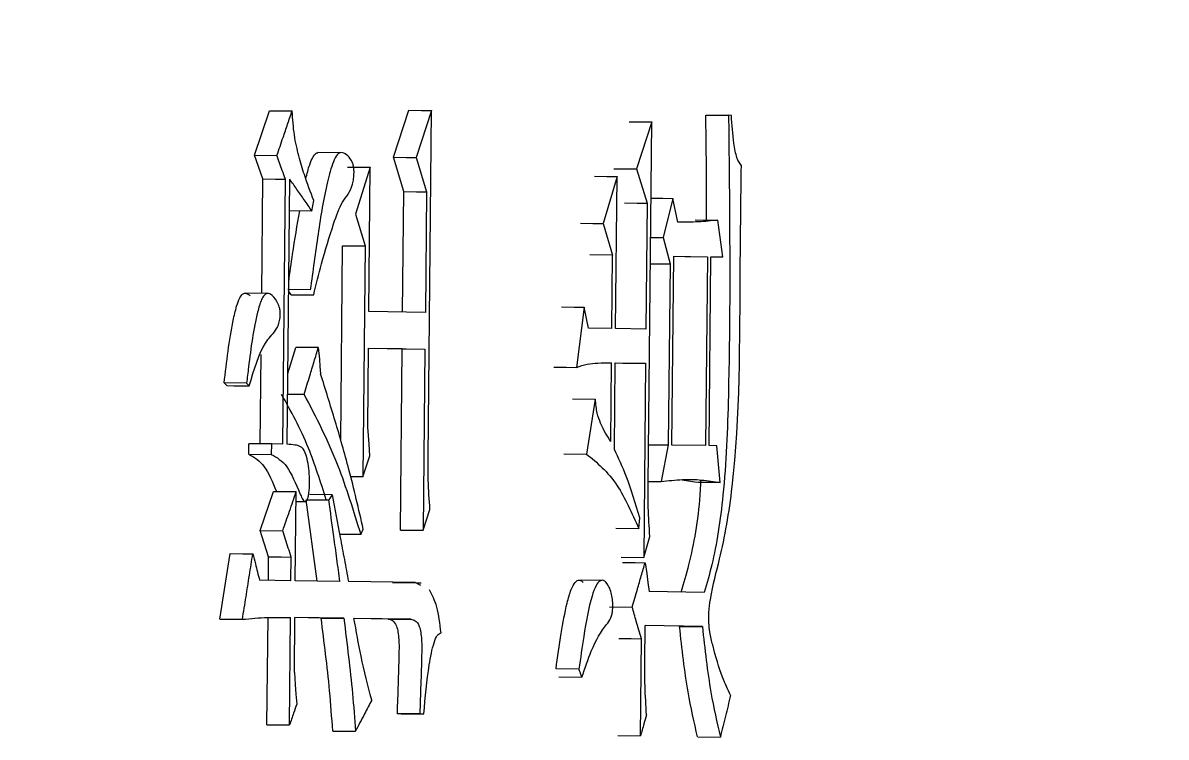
# Model space of a CAD drawing. Header units: millimetres. Extents: x 2344 to 4024, y 1094 to 2282.
# Drawn here: x 2997.18 to 3001.423, y 1275.644 to 1278.294 of the extents above; entities that cross this region are included whole.
import ezdxf

# ---------------------------------------------------------------- set-up
doc = ezdxf.new("R2010")
doc.units = ezdxf.units.MM

msp = doc.modelspace()

# ---------------------------------------------------------------- linework, layer by layer
at = {"color": 7, "linetype": 'Continuous', "lineweight": 25}
for p, q in [((2998.0393, 1277.8032), (2998.0959, 1277.9678)), ((2998.0959, 1277.9679), (2998.1796, 1277.9671)), ((2998.5556, 1277.7952), (2998.6122, 1277.9695)), ((2998.6965, 1277.9688), (2998.6399, 1277.7944)), ((2998.6838, 1276.6837), (2998.6965, 1277.9688)), ((2999.5139, 1277.9264), (2999.4575, 1277.7521)), ((2999.5006, 1276.583), (2999.5139, 1277.9264)), ((2999.7159, 1277.9517), (2999.7993, 1277.9509)), ((2999.8097, 1277.9507), (2999.7993, 1277.9509)), ((2998.0393, 1277.8032), (2998.1229, 1277.8024)), ((2998.0708, 1277.7151), (2998.0393, 1277.8032)), ((2998.359, 1277.8121), (2998.2741, 1277.8129)), ((2998.594, 1277.668), (2998.5556, 1277.7952)), ((2998.6399, 1277.7944), (2998.6783, 1277.6672)), ((2998.4694, 1277.7581), (2998.4145, 1277.5837)), ((2998.4641, 1277.2227), (2998.4694, 1277.7581)), ((2999.4575, 1277.7521), (2999.4973, 1277.6249)), ((2998.0666, 1277.2899), (2998.0708, 1277.7151)), ((2998.1447, 1276.7311), (2998.1544, 1277.7143)), ((2998.1608, 1276.7309), (2998.1706, 1277.714)), ((2999.3854, 1277.7241), (2999.3335, 1277.5497)), ((2999.3798, 1277.1594), (2999.3854, 1277.7241)), ((2998.5895, 1277.2202), (2998.594, 1277.668)), ((2998.6783, 1277.6672), (2998.6739, 1277.2194)), ((2998.2529, 1277.5959), (2998.2597, 1277.6348)), ((2999.4973, 1277.6249), (2999.4927, 1277.1576)), ((2999.5924, 1277.6428), (2999.5558, 1277.4973)), ((2999.6103, 1277.5549), (2999.5924, 1277.6428)), ((2998.2529, 1277.5959), (2998.1694, 1277.5967)), ((2998.4145, 1277.5837), (2998.4509, 1277.4663)), ((2999.3335, 1277.5497), (2999.3686, 1277.4322)), ((2999.7784, 1277.4255), (2999.7589, 1277.5621)), ((2999.5558, 1277.4973), (2999.5819, 1277.3995)), ((2998.3597, 1276.744), (2998.3669, 1277.4671)), ((2998.4509, 1277.4663), (2998.4424, 1276.6096)), ((2999.3686, 1277.4322), (2999.2843, 1277.433)), ((2999.3659, 1277.1597), (2999.3686, 1277.4322)), ((2999.5887, 1276.7276), (2999.5956, 1277.4285)), ((2999.5956, 1277.4285), (2999.7207, 1277.4264)), ((2999.6371, 1277.4272), (2999.7207, 1277.4264)), ((2999.7207, 1277.4264), (2999.7138, 1276.7255)), ((2999.7269, 1276.7253), (2999.7339, 1277.4262)), ((2999.7339, 1277.4262), (2999.7784, 1277.4255)), ((2999.7339, 1277.4259), (2999.7784, 1277.4255)), ((2999.5819, 1277.3995), (2999.5752, 1276.7278)), ((2998.0922, 1277.2897), (2998.0076, 1277.2905)), ((2998.2468, 1277.304), (2998.163, 1277.3047)), ((2998.1756, 1277.285), (2998.1665, 1277.2994)), ((2999.263, 1277.2392), (2999.2353, 1277.0157)), ((2999.2791, 1277.1611), (2999.263, 1277.2392)), ((2998.6739, 1277.2194), (2998.4641, 1277.2227)), ((2999.3659, 1277.1597), (2999.2791, 1277.1611)), ((2999.4927, 1277.1576), (2999.3798, 1277.1594)), ((2998.1634, 1276.993), (2998.1928, 1277.09)), ((2998.4599, 1276.7943), (2998.4628, 1277.0864)), ((2998.4628, 1277.0864), (2998.6725, 1277.0831)), ((2998.5882, 1277.0839), (2998.4628, 1277.0859)), ((2998.5815, 1276.4122), (2998.5882, 1277.0839)), ((2998.5882, 1277.0839), (2998.6725, 1277.0831)), ((2998.6725, 1277.0831), (2998.6659, 1276.4114)), ((2998.061, 1276.7321), (2998.0643, 1277.0637)), ((2999.3617, 1276.7411), (2999.3646, 1277.0331)), ((2999.3753, 1276.7116), (2999.3785, 1277.0329)), ((2999.3785, 1277.0329), (2999.4914, 1277.031)), ((2999.4073, 1277.0318), (2999.4914, 1277.031)), ((2999.4914, 1277.031), (2999.4843, 1276.3106)), ((2998.0102, 1276.957), (2997.9268, 1276.9578)), ((2997.9365, 1276.9479), (2997.9268, 1276.9578)), ((2999.2202, 1276.8986), (2999.3046, 1276.8978)), ((2999.3046, 1276.8978), (2999.2717, 1276.6939)), ((2998.0186, 1276.6935), (2998.019, 1276.7325)), ((2998.1026, 1276.7317), (2998.019, 1276.7325)), ((2998.1026, 1276.7317), (2998.1022, 1276.6928)), ((2998.1447, 1276.7311), (2998.1026, 1276.7317)), ((2999.5021, 1276.7285), (2999.5752, 1276.7278)), ((2999.5752, 1276.7278), (2999.5496, 1276.5919)), ((2999.7138, 1276.7255), (2999.5887, 1276.7276)), ((2998.0186, 1276.6935), (2998.1022, 1276.6928)), ((2998.4424, 1276.6096), (2998.4682, 1276.6871)), ((2999.1872, 1276.6946), (2999.2717, 1276.6939)), ((2999.7558, 1276.7248), (2999.7269, 1276.7253)), ((2999.7675, 1276.5883), (2999.7558, 1276.7248)), ((2998.4424, 1276.6096), (2998.3966, 1276.61)), ((2999.6816, 1276.5891), (2999.6273, 1276.5968)), ((2998.0611, 1276.4105), (2998.1108, 1276.5558)), ((2998.1108, 1276.5558), (2998.1945, 1276.555)), ((2998.1912, 1276.224), (2998.1945, 1276.555)), ((2998.1941, 1276.5187), (2998.2261, 1276.5184)), ((2998.2317, 1276.5247), (2998.3155, 1276.524)), ((2998.2729, 1276.2223), (2998.2317, 1276.5247)), ((2998.3284, 1276.5432), (2998.2445, 1276.544)), ((2998.3284, 1276.5432), (2998.3155, 1276.524)), ((2998.6659, 1276.4114), (2998.691, 1276.4889)), ((2999.4662, 1276.418), (2999.4693, 1276.4569)), ((2998.0611, 1276.4105), (2998.1447, 1276.4097)), ((2998.0923, 1276.3127), (2998.0611, 1276.4105)), ((2998.434, 1276.3955), (2998.3558, 1276.3962)), ((2998.434, 1276.3955), (2998.4436, 1276.4149)), ((2998.5815, 1276.4122), (2998.6659, 1276.4114)), ((2999.3807, 1276.4188), (2999.4662, 1276.418)), ((2999.4843, 1276.3106), (2999.5068, 1276.3882)), ((2997.9115, 1276.0817), (2997.9499, 1276.3246)), ((2998.0914, 1276.2256), (2998.0923, 1276.3127)), ((2998.1751, 1276.2243), (2998.176, 1276.3119)), ((2999.4002, 1276.3114), (2999.4843, 1276.3106)), ((2998.1751, 1276.2243), (2998.0585, 1276.2261)), ((2998.3568, 1276.2215), (2998.1912, 1276.224)), ((2998.6365, 1276.2171), (2998.3884, 1276.221)), ((2998.5521, 1276.2179), (2998.6365, 1276.2171)), ((2998.6571, 1276.2067), (2998.6365, 1276.2171)), ((2999.3266, 1276.2251), (2999.2417, 1276.2259)), ((2998.6578, 1276.2152), (2998.6399, 1276.2154)), ((2999.7084, 1276.1803), (2999.5048, 1276.1837)), ((2999.3572, 1276.1271), (2999.4413, 1276.1263)), ((2998.0861, 1275.6896), (2998.0901, 1276.0888)), ((2998.1698, 1275.6889), (2998.1738, 1276.088)), ((2998.1878, 1275.8833), (2998.1899, 1276.0877)), ((2998.3713, 1276.085), (2998.1899, 1276.0877)), ((2998.2873, 1276.0857), (2998.1899, 1276.0872)), ((2998.2873, 1276.0857), (2998.3713, 1276.085)), ((2998.6198, 1276.0811), (2998.409, 1276.0844)), ((2998.5355, 1276.0819), (2998.4091, 1276.0838)), ((2998.5355, 1276.0819), (2998.6198, 1276.0811)), ((2999.4886, 1275.9211), (2999.4899, 1276.0574)), ((2999.7018, 1276.0539), (2999.4899, 1276.0574)), ((2999.6182, 1276.0547), (2999.7018, 1276.0539)), ((2999.4722, 1275.6487), (2999.4758, 1276.0089)), ((2999.244, 1275.8959), (2999.1588, 1275.8967)), ((2999.1698, 1275.8673), (2999.255, 1275.8665)), ((2998.653, 1275.73), (2998.5686, 1275.7308)), ((2998.5838, 1275.7306), (2998.5686, 1275.7308)), ((2998.5838, 1275.7306), (2998.6682, 1275.7298)), ((2998.653, 1275.73), (2998.6682, 1275.7298)), ((2998.0861, 1275.6896), (2998.1698, 1275.6889)), ((2999.3881, 1275.6495), (2999.4722, 1275.6487)), ((2999.6851, 1275.6446), (2999.7686, 1275.6438))]:
    msp.add_line(p, q, dxfattribs=at)
at = {"color": 7, "linetype": 'Continuous', "lineweight": 25, "flags": 128}
for points in [[(2998.6122, 1277.9695), (2998.6594, 1277.9691), (2998.6965, 1277.9688)], [(2999.4299, 1277.9272), (2999.4763, 1277.9268), (2999.5139, 1277.9264)], [(2998.5556, 1277.7952), (2998.6028, 1277.7947), (2998.6399, 1277.7944)], [(2998.3854, 1277.7589), (2998.4324, 1277.7585), (2998.4694, 1277.7581)], [(2999.3733, 1277.7529), (2999.4199, 1277.7525), (2999.4575, 1277.7521)], [(2998.0708, 1277.7151), (2998.1176, 1277.7146), (2998.1544, 1277.7143)], [(2999.3011, 1277.7249), (2999.3478, 1277.7244), (2999.3854, 1277.7241)], [(2998.594, 1277.668), (2998.6412, 1277.6676), (2998.6783, 1277.6672)], [(2999.4132, 1277.6256), (2999.4597, 1277.6252), (2999.4973, 1277.6249)], [(2999.5111, 1277.6435), (2999.5547, 1277.6431), (2999.5924, 1277.6428)], [(2999.2491, 1277.5504), (2999.296, 1277.55), (2999.3335, 1277.5497)], [(2999.6754, 1277.5629), (2999.7211, 1277.5625), (2999.7589, 1277.5621)], [(2999.5097, 1277.4978), (2999.5182, 1277.4977), (2999.5558, 1277.4973)], [(2998.3669, 1277.4671), (2998.4139, 1277.4666), (2998.4509, 1277.4663)], [(2999.5087, 1277.4002), (2999.5442, 1277.3999), (2999.5819, 1277.3995)], [(2998.1756, 1277.2851), (2998.2129, 1277.2847), (2998.2361, 1277.2845), (2998.2594, 1277.2843)], [(2999.1785, 1277.24), (2999.2255, 1277.2396), (2999.263, 1277.2392)], [(2998.2766, 1277.0893), (2998.2297, 1277.0897), (2998.1928, 1277.09)], [(2998.2766, 1277.0893), (2998.2805, 1277.0458), (2998.2828, 1277.0188), (2998.2852, 1276.9918)], [(2999.1508, 1277.0165), (2999.1978, 1277.0161), (2999.2353, 1277.0157)], [(2997.9365, 1276.9479), (2997.9625, 1276.9477), (2997.9912, 1276.9474), (2998.0199, 1276.9472)], [(2998.2238, 1276.9148), (2998.2026, 1276.915), (2998.1815, 1276.9152), (2998.1627, 1276.9154)], [(2998.4682, 1276.6871), (2998.4648, 1276.7309), (2998.4623, 1276.7626), (2998.4599, 1276.7943)], [(2999.5007, 1276.5924), (2999.5119, 1276.5923), (2999.5496, 1276.5919)], [(2999.7675, 1276.5883), (2999.7194, 1276.5887), (2999.684, 1276.5891)], [(2997.9499, 1276.3246), (2997.9966, 1276.3242), (2998.0334, 1276.3238)], [(2998.0923, 1276.3127), (2998.1392, 1276.3122), (2998.176, 1276.3119)], [(2999.4054, 1276.2919), (2999.4519, 1276.2914), (2999.4895, 1276.2911)], [(2999.4895, 1276.2911), (2999.4953, 1276.2506), (2999.5001, 1276.2171), (2999.5048, 1276.1837)], [(2997.9115, 1276.0817), (2997.9582, 1276.0813), (2997.9949, 1276.081)], [(2999.3917, 1276.0097), (2999.4382, 1276.0093), (2999.4758, 1276.0089)], [(2998.1878, 1275.8833), (2998.191, 1275.8394), (2998.1937, 1275.8028), (2998.1963, 1275.7663)], [(2998.3302, 1275.6664), (2998.3773, 1275.6659), (2998.4142, 1275.6656)]]:
    msp.add_lwpolyline(points, dxfattribs=at)
at = {"color": 7, "linetype": 'Continuous', "lineweight": 25}
for points, knots in [([(2782.1054, 1453.0291), (2781.9374, 1451.8475), (2781.4596, 1448.4873), (2780.8918, 1442.9193), (2780.4907, 1436.3281), (2780.3776, 1429.725), (2780.5478, 1423.1234), (2781.0024, 1416.5352), (2781.7401, 1409.9727), (2782.7597, 1403.448), (2784.0593, 1396.9732), (2785.6364, 1390.5604), (2787.4881, 1384.2215), (2789.611, 1377.9681), (2792.0011, 1371.8119), (2794.6541, 1365.7644), (2797.5649, 1359.8367), (2800.7283, 1354.0397), (2804.1383, 1348.3844), (2807.7886, 1342.8811), (2811.6725, 1337.54), (2815.7827, 1332.3711), (2820.1116, 1327.384), (2824.6512, 1322.5878), (2829.3931, 1317.9915), (2834.3284, 1313.6037), (2839.4481, 1309.4323), (2844.7427, 1305.4853), (2850.2022, 1301.7699), (2855.8167, 1298.2929), (2861.5756, 1295.0609), (2867.4683, 1292.0798), (2873.484, 1289.3551), (2879.6113, 1286.892), (2885.839, 1284.695), (2892.1555, 1282.7681), (2898.5491, 1281.1149), (2905.008, 1279.7385), (2911.5201, 1278.6415), (2918.0734, 1277.8258), (2924.6558, 1277.293), (2931.255, 1277.0441), (2937.8588, 1277.0795), (2944.4549, 1277.3992), (2951.0312, 1278.0026), (2957.5754, 1278.8886), (2964.0754, 1280.0554), (2970.5191, 1281.501), (2976.8946, 1283.2227), (2983.1901, 1285.2173), (2989.3938, 1287.481), (2995.4944, 1290.0098), (3001.4804, 1292.7988), (3007.3408, 1295.843), (3013.0647, 1299.1366), (3018.6416, 1302.6736), (3024.0609, 1306.4474), (3029.3128, 1310.451), (3034.3875, 1314.677), (3039.2755, 1319.1176), (3043.9677, 1323.7645), (3048.4556, 1328.6091), (3052.7308, 1333.6424), (3056.7853, 1338.8551), (3060.6116, 1344.2375), (3064.2027, 1349.7797), (3067.5518, 1355.4713), (3070.6527, 1361.3019), (3073.4998, 1367.2605), (3076.0878, 1373.3362), (3078.4117, 1379.5176), (3080.4674, 1385.7934), (3082.251, 1392.1519), (3083.7591, 1398.5812), (3084.9891, 1405.0695), (3085.9386, 1411.6048), (3086.6059, 1418.1749), (3086.9897, 1424.7676), (3087.0893, 1431.3707), (3086.9046, 1437.972), (3086.4358, 1444.5592), (3085.6839, 1451.1201), (3084.6502, 1457.6426), (3083.3366, 1464.1145), (3081.7457, 1470.5239), (3079.8803, 1476.8588), (3077.7438, 1483.1075), (3075.3404, 1489.2585), (3072.6743, 1495.3003), (3069.7507, 1501.2217), (3066.5748, 1507.0118), (3063.1525, 1512.6598), (3059.4903, 1518.1552), (3055.5949, 1523.4878), (3051.4736, 1528.6478), (3047.1339, 1533.6256), (3042.5839, 1538.4119), (3037.8321, 1542.9979), (3032.8872, 1547.3751), (3027.7585, 1551.5353), (3022.4554, 1555.4709), (3016.9879, 1559.1745), (3011.3659, 1562.6393), (3005.6, 1565.8589), (2999.7008, 1568.8272), (2993.6793, 1571.5388), (2987.5467, 1573.9887), (2981.3142, 1576.1723), (2974.9936, 1578.0855), (2968.5964, 1579.7248), (2962.1346, 1581.0873), (2955.6201, 1582.1702), (2949.065, 1582.9717), (2942.4815, 1583.4902), (2935.8818, 1583.7249), (2929.2781, 1583.6751), (2922.6826, 1583.3412), (2916.1077, 1582.7236), (2909.5654, 1581.8235), (2903.068, 1580.6425), (2896.6274, 1579.183), (2890.2557, 1577.4475), (2883.9645, 1575.4393), (2877.7657, 1573.1622), (2871.6706, 1570.6202), (2865.6906, 1567.8183), (2859.8368, 1564.7614), (2854.12, 1561.4554), (2848.5509, 1557.9064), (2843.1397, 1554.1208), (2837.8965, 1550.1059), (2832.831, 1545.8689), (2827.9526, 1541.4177), (2823.2704, 1536.7607), (2818.793, 1531.9064), (2814.5287, 1526.8639), (2810.4855, 1521.6424), (2806.6708, 1516.2517), (2803.0918, 1510.7018), (2799.755, 1505.0029), (2796.6666, 1499.1657), (2793.8325, 1493.2009), (2791.2577, 1487.1197), (2788.9471, 1480.9332), (2786.9052, 1474.653), (2785.1347, 1468.2907), (2783.6428, 1461.8579), (2782.6805, 1456.7583), (2782.2252, 1453.8063), (2782.1054, 1453.0291)], [0, 0, 0, 0, 0.0037171, 0.0105707, 0.0174248, 0.0242788, 0.0311328, 0.0379868, 0.0448409, 0.0516949, 0.0585489, 0.065403, 0.072257, 0.079111, 0.085965, 0.0928191, 0.0996731, 0.1065271, 0.1133812, 0.1202352, 0.1270892, 0.1339432, 0.1407973, 0.1476513, 0.1545053, 0.1613594, 0.1682134, 0.1750674, 0.1819215, 0.1887755, 0.1956295, 0.2024835, 0.2093376, 0.2161916, 0.2230456, 0.2298997, 0.2367537, 0.2436077, 0.2504618, 0.2573158, 0.2641698, 0.2710238, 0.2778779, 0.2847319, 0.2915859, 0.29844, 0.305294, 0.312148, 0.3190021, 0.3258561, 0.3327101, 0.3395641, 0.3464182, 0.3532722, 0.3601262, 0.3669803, 0.3738343, 0.3806883, 0.3875424, 0.3943964, 0.4012504, 0.4081044, 0.4149585, 0.4218125, 0.4286665, 0.4355206, 0.4423746, 0.4492286, 0.4560827, 0.4629367, 0.4697907, 0.4766447, 0.4834988, 0.4903528, 0.4972068, 0.5040609, 0.5109149, 0.5177689, 0.5246229, 0.531477, 0.538331, 0.545185, 0.5520391, 0.5588931, 0.5657471, 0.5726011, 0.5794552, 0.5863092, 0.5931632, 0.6000173, 0.6068713, 0.6137253, 0.6205793, 0.6274334, 0.6342874, 0.6411414, 0.6479955, 0.6548495, 0.6617035, 0.6685576, 0.6754116, 0.6822656, 0.6891196, 0.6959737, 0.7028277, 0.7096817, 0.7165358, 0.7233898, 0.7302438, 0.7370979, 0.7439519, 0.7508059, 0.7576599, 0.764514, 0.771368, 0.778222, 0.7850761, 0.7919301, 0.7987841, 0.8056382, 0.8124922, 0.8193462, 0.8262002, 0.8330543, 0.8399083, 0.8467623, 0.8536164, 0.8604704, 0.8673244, 0.8741785, 0.8810325, 0.8878865, 0.8947405, 0.9015946, 0.9084486, 0.9153026, 0.9221567, 0.9290107, 0.9358647, 0.9427188, 0.9495728, 0.9564268, 0.9632808, 0.9701349, 0.9769889, 0.9838429, 0.990697, 0.997551, 1, 1, 1, 1]), ([(2998.1229, 1277.8024), (2998.1306, 1277.8246), (2998.1439, 1277.8631), (2998.1627, 1277.918), (2998.1739, 1277.9507), (2998.1795, 1277.9671)], [0, 0, 0, 0, 0.404332, 0.702166, 1, 1, 1, 1]), ([(2998.2597, 1277.6348), (2998.2477, 1277.666), (2998.2279, 1277.7176), (2998.2041, 1277.7995), (2998.1857, 1277.8762), (2998.1816, 1277.9366), (2998.1796, 1277.9671)], [0, 0, 0, 0, 0.334029, 0.552651, 0.774344, 1, 1, 1, 1]), ([(2999.7993, 1277.9509), (2999.8004, 1277.8429), (2999.8039, 1277.4967), (2999.8047, 1277.0253), (2999.7865, 1276.5641), (2999.7488, 1276.3166), (2999.7183, 1276.2134), (2999.7084, 1276.1801)], [0, 0, 0, 0, 0.176191, 0.564927, 0.767939, 0.925025, 1, 1, 1, 1]), ([(2999.7134, 1277.9517), (2999.715, 1277.8438), (2999.717, 1277.7142), (2999.7161, 1277.5842), (2999.716, 1277.5625)], [0, 0, 0, 0, 0.8327942, 1, 1, 1, 1]), ([(2999.8467, 1277.7651), (2999.8408, 1277.773), (2999.8287, 1277.7891), (2999.8159, 1277.8593), (2999.8121, 1277.9158), (2999.8097, 1277.9507)], [0, 0, 0, 0, 0.266382, 0.546349, 1, 1, 1, 1]), ([(2998.1544, 1277.7143), (2998.1506, 1277.725), (2998.1435, 1277.745), (2998.133, 1277.7744), (2998.1263, 1277.7931), (2998.1229, 1277.8024)], [0, 0, 0, 0, 0.363318, 0.681659, 1, 1, 1, 1]), ([(2998.2304, 1277.7155), (2998.2348, 1277.7338), (2998.2422, 1277.7648), (2998.2559, 1277.7955), (2998.2665, 1277.8111), (2998.2726, 1277.8114), (2998.2746, 1277.8115)], [0, 0, 0, 0, 0.404219, 0.683629, 0.90015, 1, 1, 1, 1]), ([(2998.2594, 1277.2843), (2998.2688, 1277.3233), (2998.2912, 1277.416), (2998.3272, 1277.5315), (2998.3641, 1277.637), (2998.398, 1277.6656), (2998.4079, 1277.7157), (2998.4095, 1277.7363), (2998.4086, 1277.755), (2998.4054, 1277.7711), (2998.3966, 1277.7908), (2998.3811, 1277.8053), (2998.363, 1277.816), (2998.3455, 1277.8059), (2998.3275, 1277.7692), (2998.3009, 1277.6727), (2998.2747, 1277.5092), (2998.2562, 1277.3728), (2998.2468, 1277.304)], [0, 0, 0, 0, 0.0990419, 0.2356845, 0.3223569, 0.4088773, 0.4250856, 0.441364, 0.4530328, 0.4647559, 0.4805329, 0.5198375, 0.5618155, 0.5890094, 0.622546, 0.6900932, 0.8434887, 1, 1, 1, 1]), ([(2999.8065, 1275.799), (2999.7963, 1275.8203), (2999.7717, 1275.8719), (2999.7472, 1275.956), (2999.7305, 1276.0257), (2999.7254, 1276.0679), (2999.7259, 1276.1115), (2999.7369, 1276.1983), (2999.7763, 1276.3305), (2999.8434, 1276.7229), (2999.8397, 1277.2446), (2999.8451, 1277.6411), (2999.8467, 1277.7651)], [0, 0, 0, 0, 0.056415, 0.136454, 0.163417, 0.180937, 0.198596, 0.222141, 0.307801, 0.449374, 0.827777, 1, 1, 1, 1]), ([(2998.2529, 1277.5959), (2998.2433, 1277.6098), (2998.2248, 1277.6364), (2998.1974, 1277.6758), (2998.1795, 1277.7013), (2998.1706, 1277.714)], [0, 0, 0, 0, 0.35178, 0.67589, 1, 1, 1, 1]), ([(2998.1668, 1277.3324), (2998.1713, 1277.367), (2998.183, 1277.4572), (2998.1983, 1277.5433), (2998.2078, 1277.5964)], [0, 0, 0, 0, 0.383671, 1, 1, 1, 1]), ([(2999.7589, 1277.5621), (2999.7351, 1277.5595), (2999.6987, 1277.5554), (2999.649, 1277.5545), (2999.6232, 1277.5547), (2999.6103, 1277.5549)], [0, 0, 0, 0, 0.484105, 0.742039, 1, 1, 1, 1]), ([(2997.9268, 1276.9578), (2997.9316, 1276.9972), (2997.9411, 1277.0761), (2997.9563, 1277.1724), (2997.9715, 1277.2385), (2997.9833, 1277.2722), (2997.9948, 1277.2887), (2998.0085, 1277.2928), (2998.018, 1277.286), (2998.0241, 1277.2817)], [0, 0, 0, 0, 0.26744, 0.535067, 0.670515, 0.765701, 0.828331, 0.890992, 1, 1, 1, 1]), ([(2998.0199, 1276.9472), (2998.0382, 1277.008), (2998.0655, 1277.0992), (2998.109, 1277.1399), (2998.1258, 1277.1654), (2998.1313, 1277.1815), (2998.1346, 1277.1967), (2998.1358, 1277.2136), (2998.1348, 1277.2279), (2998.1306, 1277.2446), (2998.1192, 1277.2685), (2998.1033, 1277.2878), (2998.0864, 1277.2914), (2998.0748, 1277.2842), (2998.0625, 1277.2616), (2998.0384, 1277.1782), (2998.0235, 1277.0677), (2998.0126, 1276.977), (2998.0102, 1276.957)], [0, 0, 0, 0, 0.228387, 0.342016, 0.369925, 0.383822, 0.408333, 0.42181, 0.435403, 0.451506, 0.482832, 0.55462, 0.592358, 0.621139, 0.649899, 0.710795, 0.936295, 1, 1, 1, 1]), ([(2998.2238, 1276.9148), (2998.2308, 1276.9382), (2998.2432, 1276.9789), (2998.2608, 1277.037), (2998.2714, 1277.0719), (2998.2766, 1277.0893)], [0, 0, 0, 0, 0.401171, 0.700585, 1, 1, 1, 1]), ([(2999.2353, 1277.0157), (2999.2484, 1277.0203), (2999.2747, 1277.0293), (2999.3179, 1277.0325), (2999.3478, 1277.0329), (2999.3646, 1277.0331)], [0, 0, 0, 0, 0.3030615, 0.6060835, 1, 1, 1, 1]), ([(2998.4436, 1276.4149), (2998.4263, 1276.4898), (2998.3942, 1276.629), (2998.3394, 1276.8174), (2998.3033, 1276.9336), (2998.2852, 1276.9918)], [0, 0, 0, 0, 0.367879, 0.683732, 1, 1, 1, 1]), ([(2998.0199, 1276.9472), (2998.0191, 1276.948), (2998.0171, 1276.95), (2998.0139, 1276.9533), (2998.0114, 1276.9558), (2998.0102, 1276.957)], [0, 0, 0, 0, 0.250291, 0.625145, 1, 1, 1, 1]), ([(2998.3061, 1276.524), (2998.285, 1276.5905), (2998.237, 1276.7423), (2998.1749, 1276.8533), (2998.14, 1276.9156)], [0, 0, 0, 0, 0.438106, 1, 1, 1, 1]), ([(2998.2238, 1276.9148), (2998.2673, 1276.8317), (2998.3456, 1276.6818), (2998.4068, 1276.4837), (2998.434, 1276.3955)], [0, 0, 0, 0, 0.55502, 1, 1, 1, 1]), ([(2999.3617, 1276.7411), (2999.3489, 1276.7612), (2999.3309, 1276.7894), (2999.3103, 1276.8438), (2999.3065, 1276.8796), (2999.3046, 1276.8978)], [0, 0, 0, 0, 0.550846, 0.772189, 1, 1, 1, 1]), ([(2998.1022, 1276.6928), (2998.1222, 1276.6817), (2998.1625, 1276.6593), (2998.1958, 1276.5766), (2998.2164, 1276.5292), (2998.2244, 1276.5169), (2998.2313, 1276.5182), (2998.2358, 1276.5251), (2998.2394, 1276.5356), (2998.2438, 1276.5566), (2998.2451, 1276.5904), (2998.2428, 1276.6309), (2998.2373, 1276.6683), (2998.2279, 1276.7053), (2998.2106, 1276.7243), (2998.1876, 1276.7281), (2998.171, 1276.7298), (2998.1608, 1276.7309)], [0, 0, 0, 0, 0.205144, 0.413959, 0.452008, 0.488243, 0.504409, 0.521119, 0.539102, 0.55806, 0.610545, 0.66213, 0.712705, 0.762696, 0.829394, 0.895861, 1, 1, 1, 1]), ([(2998.0186, 1276.6935), (2998.0386, 1276.6824), (2998.0775, 1276.6606), (2998.1069, 1276.59), (2998.1211, 1276.5557)], [0, 0, 0, 0, 0.513444, 1, 1, 1, 1]), ([(2998.691, 1276.4889), (2998.6883, 1276.5247), (2998.6835, 1276.5889), (2998.6837, 1276.6547), (2998.6838, 1276.6837)], [0, 0, 0, 0, 0.558776, 1, 1, 1, 1]), ([(2999.2717, 1276.6939), (2999.311, 1276.6622), (2999.3819, 1276.6051), (2999.4402, 1276.4756), (2999.4662, 1276.418)], [0, 0, 0, 0, 0.5548, 1, 1, 1, 1]), ([(2999.4693, 1276.4569), (2999.4534, 1276.5108), (2999.4251, 1276.6064), (2999.3904, 1276.6797), (2999.3753, 1276.7116)], [0, 0, 0, 0, 0.563509, 1, 1, 1, 1]), ([(2999.5496, 1276.5919), (2999.576, 1276.5952), (2999.626, 1276.6013), (2999.6987, 1276.5993), (2999.7446, 1276.592), (2999.7675, 1276.5883)], [0, 0, 0, 0, 0.358343, 0.678963, 1, 1, 1, 1]), ([(2999.5068, 1276.3882), (2999.5045, 1276.424), (2999.5003, 1276.4881), (2999.5005, 1276.5539), (2999.5006, 1276.583)], [0, 0, 0, 0, 0.558776, 1, 1, 1, 1]), ([(2999.6954, 1276.5979), (2999.6945, 1276.5791), (2999.689, 1276.4645), (2999.6624, 1276.3176), (2999.6323, 1276.2142), (2999.6226, 1276.1809)], [0, 0, 0, 0, 0.117423, 0.715584, 1, 1, 1, 1]), ([(2998.1447, 1276.4097), (2998.153, 1276.434), (2998.1697, 1276.4824), (2998.1862, 1276.5308), (2998.1945, 1276.555)], [0, 0, 0, 0, 0.5, 1, 1, 1, 1]), ([(2998.3568, 1276.2215), (2998.353, 1276.2493), (2998.3455, 1276.3051), (2998.3317, 1276.4059), (2998.3217, 1276.4788), (2998.3155, 1276.524)], [0, 0, 0, 0, 0.2762959, 0.5525917, 1, 1, 1, 1]), ([(2998.3284, 1276.5432), (2998.3383, 1276.4904), (2998.3532, 1276.4103), (2998.3732, 1276.3029), (2998.3833, 1276.2483), (2998.3884, 1276.221)], [0, 0, 0, 0, 0.49196, 0.74598, 1, 1, 1, 1]), ([(2998.176, 1276.3119), (2998.1724, 1276.3231), (2998.1654, 1276.345), (2998.155, 1276.3776), (2998.1481, 1276.399), (2998.1447, 1276.4097)], [0, 0, 0, 0, 0.343705, 0.671852, 1, 1, 1, 1]), ([(2997.9949, 1276.081), (2997.9994, 1276.1088), (2998.008, 1276.1632), (2998.0208, 1276.2442), (2998.0292, 1276.2973), (2998.0334, 1276.3238)], [0, 0, 0, 0, 0.343842, 0.671921, 1, 1, 1, 1]), ([(2998.0334, 1276.3238), (2998.0365, 1276.3116), (2998.0423, 1276.2892), (2998.0507, 1276.2566), (2998.0559, 1276.2362), (2998.0585, 1276.2261)], [0, 0, 0, 0, 0.375224, 0.687612, 1, 1, 1, 1]), ([(2999.4413, 1276.1263), (2999.4479, 1276.1485), (2999.4592, 1276.1871), (2999.4752, 1276.242), (2999.4848, 1276.2747), (2999.4895, 1276.2911)], [0, 0, 0, 0, 0.404353, 0.702177, 1, 1, 1, 1]), ([(2999.1588, 1275.8967), (2999.1648, 1275.9409), (2999.1764, 1276.0259), (2999.195, 1276.1256), (2999.213, 1276.1901), (2999.229, 1276.2201), (2999.2452, 1276.2305), (2999.2552, 1276.2218), (2999.2599, 1276.2177)], [0, 0, 0, 0, 0.291212, 0.558832, 0.695826, 0.801274, 0.90716, 1, 1, 1, 1]), ([(2999.255, 1275.8665), (2999.2662, 1275.9001), (2999.2932, 1275.9809), (2999.3315, 1276.0457), (2999.3598, 1276.0772), (2999.367, 1276.0995), (2999.3693, 1276.1174), (2999.3696, 1276.1388), (2999.3676, 1276.1628), (2999.362, 1276.1881), (2999.3511, 1276.2116), (2999.3367, 1276.2277), (2999.3207, 1276.2247), (2999.3055, 1276.206), (2999.2825, 1276.1418), (2999.2626, 1276.0317), (2999.2496, 1275.9367), (2999.244, 1275.8959)], [0, 0, 0, 0, 0.134357, 0.322726, 0.376065, 0.394239, 0.409468, 0.428765, 0.453702, 0.478777, 0.515107, 0.570759, 0.612235, 0.653529, 0.71083, 0.875924, 1, 1, 1, 1]), ([(2998.7319, 1276.0306), (2998.7277, 1276.0649), (2998.7195, 1276.1318), (2998.6991, 1276.1711), (2998.6892, 1276.1904)], [0, 0, 0, 0, 0.511363, 1, 1, 1, 1]), ([(2999.4758, 1276.0089), (2999.4726, 1276.0197), (2999.4663, 1276.0413), (2999.4548, 1276.0805), (2999.4465, 1276.1088), (2999.4413, 1276.1263)], [0, 0, 0, 0, 0.275913, 0.551825, 1, 1, 1, 1]), ([(2997.9949, 1276.081), (2998.026, 1276.0838), (2998.0715, 1276.088), (2998.1309, 1276.0884), (2998.1595, 1276.0881), (2998.1738, 1276.088)], [0, 0, 0, 0, 0.516627, 0.758304, 1, 1, 1, 1]), ([(2998.3302, 1275.6664), (2998.3266, 1275.7165), (2998.3197, 1275.813), (2998.3038, 1275.9516), (2998.2928, 1276.041), (2998.2873, 1276.0857)], [0, 0, 0, 0, 0.350261, 0.674963, 1, 1, 1, 1]), ([(2998.3713, 1276.085), (2998.3771, 1276.0373), (2998.3885, 1275.9447), (2998.4043, 1275.806), (2998.4109, 1275.7125), (2998.4142, 1275.6656)], [0, 0, 0, 0, 0.346517, 0.672541, 1, 1, 1, 1]), ([(2998.4747, 1275.7814), (2998.4609, 1275.8348), (2998.4361, 1275.9307), (2998.4173, 1276.0371), (2998.409, 1276.0844)], [0, 0, 0, 0, 0.556372, 1, 1, 1, 1]), ([(2998.5355, 1276.0818), (2998.541, 1276.081), (2998.5521, 1276.0792), (2998.5689, 1276.0585), (2998.5769, 1276.0061), (2998.5746, 1275.8954), (2998.5713, 1275.8037), (2998.5686, 1275.7308)], [0, 0, 0, 0, 0.110904, 0.224018, 0.351882, 0.485516, 1, 1, 1, 1]), ([(2998.6198, 1276.0811), (2998.6253, 1276.0802), (2998.6364, 1276.0784), (2998.6533, 1276.0577), (2998.6613, 1276.0054), (2998.659, 1275.8947), (2998.6556, 1275.8029), (2998.653, 1275.73)], [0, 0, 0, 0, 0.1110204, 0.2242257, 0.3520872, 0.485679, 1, 1, 1, 1]), ([(2999.616, 1276.0547), (2999.6253, 1275.9711), (2999.6418, 1275.8232), (2999.6703, 1275.6988), (2999.6827, 1275.6446)], [0, 0, 0, 0, 0.56469, 1, 1, 1, 1]), ([(2999.7018, 1276.0539), (2999.7112, 1275.9703), (2999.7277, 1275.8224), (2999.7562, 1275.698), (2999.7686, 1275.6438)], [0, 0, 0, 0, 0.564631, 1, 1, 1, 1]), ([(2998.6682, 1275.7298), (2998.6737, 1275.7917), (2998.682, 1275.8851), (2998.701, 1275.9823), (2998.7173, 1276.0246), (2998.7271, 1276.0287), (2998.7319, 1276.0306)], [0, 0, 0, 0, 0.512872, 0.773625, 0.888985, 1, 1, 1, 1]), ([(2999.4948, 1275.7263), (2999.4925, 1275.7621), (2999.4883, 1275.8262), (2999.4885, 1275.8921), (2999.4886, 1275.9211)], [0, 0, 0, 0, 0.558776, 1, 1, 1, 1]), ([(2999.255, 1275.8665), (2999.2541, 1275.869), (2999.2518, 1275.8752), (2999.2481, 1275.885), (2999.2453, 1275.8922), (2999.244, 1275.8959)], [0, 0, 0, 0, 0.255796, 0.627898, 1, 1, 1, 1]), ([(2999.8065, 1275.799), (2999.8002, 1275.7731), (2999.7876, 1275.7214), (2999.7749, 1275.6697), (2999.7686, 1275.6438)], [0, 0, 0, 0, 0.5000343, 1, 1, 1, 1]), ([(2998.1963, 1275.7663), (2998.1925, 1275.7552), (2998.1862, 1275.7368), (2998.1774, 1275.711), (2998.1723, 1275.6962), (2998.1698, 1275.6889)], [0, 0, 0, 0, 0.429626, 0.714813, 1, 1, 1, 1]), ([(2998.4747, 1275.7814), (2998.4658, 1275.7643), (2998.4513, 1275.7365), (2998.4311, 1275.6979), (2998.4199, 1275.6764), (2998.4142, 1275.6656)], [0, 0, 0, 0, 0.442684, 0.721342, 1, 1, 1, 1]), ([(2999.4948, 1275.7263), (2999.4916, 1275.7152), (2999.4862, 1275.6967), (2999.4787, 1275.6709), (2999.4744, 1275.6561), (2999.4722, 1275.6487)], [0, 0, 0, 0, 0.429625, 0.714813, 1, 1, 1, 1])]:
    msp.add_open_spline(points, degree=3, knots=knots, dxfattribs=at)

doc.saveas('drawing.dxf')
